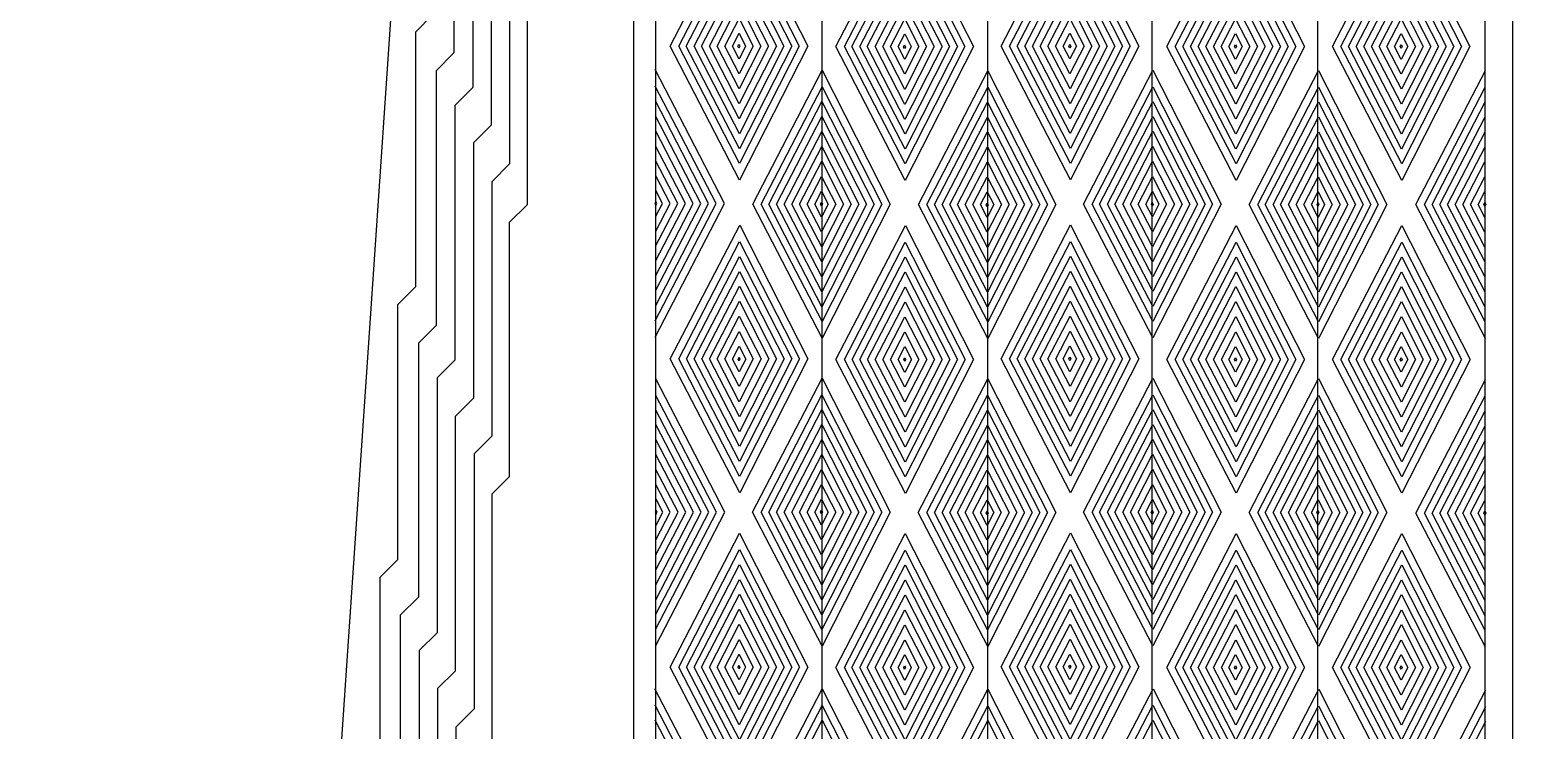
# Model space of a CAD drawing. Extents: x 1.4 to 30.6, y 33.7 to 78.7.
# Drawn here: x 1.37 to 13.11, y 51.36 to 56.9 of the extents above; entities that cross this region are included whole.
import ezdxf

# ---------------------------------------------------------------- set-up
doc = ezdxf.new("R2010")
doc.units = 0
doc.layers.add('Layer_1', color=7, linetype='CONTINUOUS')

msp = doc.modelspace()

# ---------------------------------------------------------------- linework, layer by layer
at = {"layer": 'Layer_1', "color": 7}
for points in [[(6.150381, 77.776697), (13.110188, 77.776697), (13.110188, 39.725902), (7.29343, 33.909143), (4.86829, 33.909143), (3.760688, 35.016747), (3.135771, 35.016747), (1.372314, 35.901154), (1.372314, 36.329863), (3.531009, 37.576188), (3.531009, 46.716138), (5.648365, 77.779939), (6.081495, 77.779939)], [(6.15221, 77.813116), (6.15221, 38.781297), (6.46069, 38.473274), (6.46069, 36.139816)], [(12.891741, 77.665099), (12.891741, 39.821421), (7.176284, 34.105964), (5.002654, 34.105964), (3.893132, 35.21383), (3.893132, 35.350352)], [(11.567766, 77.675947), (11.567766, 39.803742), (7.222398, 35.458374), (7.222398, 34.955292), (6.539506, 34.2724), (5.095628, 34.2724), (4.158051, 35.209977), (4.158051, 35.35063)], [(10.256348, 77.677275), (10.256348, 39.803742), (7.060079, 36.607472), (7.060079, 35.010587), (6.497891, 34.448398), (5.192509, 34.448398), (4.423405, 35.222971), (4.423405, 35.350027)], [(8.95441, 77.675889), (8.95441, 39.814791), (6.91135, 37.771731), (6.91135, 35.088113), (6.445704, 34.622467), (5.283741, 34.622467), (4.687766, 35.218441), (4.687766, 35.349796)], [(7.64299, 77.677216), (7.64299, 39.816447), (6.764734, 38.938192), (6.764734, 35.159212), (6.393491, 34.78797), (5.37924, 34.78797), (4.951025, 35.216185), (4.951025, 35.349849)], [(6.325815, 77.673873), (6.325815, 39.81028), (6.617419, 39.518677), (6.617419, 35.216245), (6.333897, 34.932726), (5.501904, 34.932726), (5.216384, 35.218246), (5.216384, 35.35141)], [(4.991668, 65.50489), (4.991668, 63.485187), (4.849105, 63.342623), (4.849105, 61.331147), (4.707116, 61.189158), (4.707116, 59.173982), (4.564632, 59.031499), (4.564632, 57.020724), (4.425808, 56.881899), (4.425808, 54.864392), (4.284911, 54.723495), (4.284911, 52.704049), (4.144409, 52.563547), (4.144409, 50.548447), (4.000449, 50.404488), (4.000449, 48.38972), (3.861103, 48.250374), (3.861103, 46.233286), (3.720527, 46.092711), (3.720527, 37.435134), (3.433017, 37.147624), (3.433017, 37.041434), (3.537974, 36.936479), (3.751213, 36.936479)], [(5.152492, 65.201089), (5.152492, 63.188293), (5.012335, 63.048136), (5.012335, 61.030967), (4.874168, 60.892801), (4.874168, 58.877089), (4.731367, 58.734287), (4.731367, 56.71758), (4.58965, 56.575862), (4.58965, 54.559986), (4.449424, 54.419761), (4.449424, 52.409253), (4.305558, 52.265387), (4.305558, 50.245304), (4.164232, 50.103977), (4.164232, 48.089558), (4.023465, 47.948792), (4.023465, 45.934879), (3.880208, 45.791623), (3.880208, 37.074173)], [(5.30352, 64.930349), (5.30352, 62.912105), (5.163048, 62.771633), (5.163048, 60.758051), (5.021194, 60.616196), (5.021194, 58.601241), (4.88069, 58.460738), (4.88069, 56.442953), (4.73912, 56.301383), (4.73912, 54.285412), (4.597637, 54.143929), (4.597637, 52.126946), (4.456457, 51.985765), (4.456457, 49.973413), (4.315467, 49.832421), (4.315467, 47.812775), (4.173942, 47.671249), (4.173942, 45.656241), (4.031675, 45.513974), (4.031675, 38.033608), (4.011186, 37.766405), (4.011451, 37.072239)], [(5.448575, 64.626864), (5.448575, 62.611006), (5.307604, 62.470036), (5.307604, 60.453749), (5.166458, 60.312603), (5.166458, 58.30049), (5.026349, 58.160382), (5.026349, 56.146103), (4.885168, 56.004921), (4.885168, 53.984597), (4.740773, 53.840203), (4.740773, 51.824308), (4.601775, 51.685309), (4.601775, 49.67183), (4.460787, 49.530841), (4.460787, 47.516103), (4.317869, 47.373185), (4.317869, 45.354322), (4.1768, 45.213251), (4.1768, 38.019545), (4.145569, 37.748435), (4.145569, 37.073393)], [(5.595329, 64.321427), (5.595329, 62.3066), (5.455833, 62.167104), (5.455833, 60.154763), (5.312883, 60.011814), (5.312883, 57.995191), (5.17097, 57.853277), (5.17097, 55.837838), (5.029984, 55.696853), (5.029984, 53.683211), (4.890503, 53.54373), (4.890503, 51.52504), (4.746132, 51.380668), (4.746132, 49.364805), (4.606198, 49.224869), (4.606198, 47.209723), (4.465577, 47.069102), (4.465577, 45.054628), (4.322713, 44.911767), (4.322713, 37.95876), (4.276828, 37.694055), (4.276828, 37.073861)], [(5.890565, 64.152705), (5.737422, 63.999562), (5.737422, 61.991697), (5.595108, 61.849383), (5.595108, 59.836876), (5.456661, 59.698429), (5.456661, 57.682483), (5.310288, 57.536109), (5.310288, 55.515629), (5.168737, 55.374079), (5.168737, 53.360808), (5.031239, 53.223311), (5.031239, 51.208175), (4.886469, 51.063406), (4.886469, 49.044603), (4.745721, 48.903856), (4.745721, 46.887596), (4.60753, 46.749404), (4.60753, 44.739335), (4.462962, 44.594767), (4.462962, 37.89344), (4.407869, 37.641297), (4.407869, 37.072768)], [(6.324457, 54.465735), (6.873887, 55.525712), (6.324457, 56.585564)], [(12.896767, 54.456961), (12.347337, 55.516939), (12.896767, 56.576791)], [(6.325055, 54.596808), (6.806539, 55.525704), (6.325055, 56.454489)], [(12.896169, 54.588034), (12.414685, 55.51693), (12.896169, 56.445715)], [(6.325587, 54.71367), (6.746494, 55.525697), (6.325587, 56.337628)], [(12.895637, 54.704896), (12.47473, 55.516923), (12.895637, 56.328854)], [(6.326129, 54.832496), (6.685439, 55.525689), (6.326129, 56.2188)], [(12.895095, 54.823722), (12.535785, 55.516916), (12.895095, 56.210026)], [(6.326664, 54.949792), (6.625172, 55.525682), (6.326664, 56.101504)], [(12.89456, 54.941018), (12.596052, 55.516909), (12.89456, 56.09273)], [(6.327206, 55.068773), (6.564037, 55.525674), (6.327206, 55.982523)], [(12.894018, 55.059999), (12.657187, 55.516901), (12.894018, 55.973749)], [(6.327749, 55.186797), (6.5034, 55.525667), (6.327749, 55.864496)], [(12.893475, 55.178023), (12.717824, 55.516893), (12.893475, 55.855723)], [(6.328307, 55.306708), (6.441799, 55.525659), (6.328307, 55.744584)], [(12.892917, 55.297934), (12.779425, 55.516885), (12.892917, 55.735811)], [(6.328861, 55.423517), (6.381801, 55.525651), (6.328861, 55.627772)], [(12.892363, 55.414744), (12.839424, 55.516877), (12.892363, 55.618998)], [(6.326735, 52.022089), (6.876165, 53.082068), (6.326735, 54.141919)], [(12.896616, 52.013313), (12.347186, 53.073294), (12.896616, 54.133145)], [(6.327332, 52.153163), (6.808817, 53.082059), (6.327332, 54.010844)], [(12.896019, 52.144389), (12.414534, 53.073285), (12.896019, 54.00207)], [(6.327865, 52.270026), (6.748772, 53.082053), (6.327865, 53.893983)], [(12.895486, 52.261251), (12.474579, 53.073278), (12.895486, 53.885209)], [(6.328407, 52.388851), (6.687717, 53.082045), (6.328407, 53.775155)], [(12.894944, 52.380077), (12.535634, 53.073271), (12.894944, 53.766381)], [(6.328942, 52.506147), (6.627449, 53.082037), (6.328942, 53.657859)], [(12.894409, 52.497373), (12.595901, 53.073264), (12.894409, 53.649085)], [(6.329484, 52.625128), (6.566315, 53.08203), (6.329484, 53.538878)], [(12.893867, 52.616354), (12.657036, 53.073256), (12.893867, 53.530104)], [(6.330027, 52.743153), (6.505678, 53.082023), (6.330027, 53.420852)], [(12.893324, 52.734378), (12.717674, 53.073248), (12.893324, 53.412078)], [(6.330585, 52.863063), (6.444077, 53.082014), (6.330585, 53.30094)], [(12.892766, 52.854289), (12.779274, 53.07324), (12.892766, 53.292166)], [(6.331139, 52.979873), (6.384078, 53.082006), (6.331139, 53.184127)], [(12.892213, 52.971099), (12.839273, 53.073231), (12.892213, 53.175353)], [(6.32238, 49.564385), (6.87181, 50.624364), (6.32238, 51.684216)], [(12.900971, 49.555612), (12.351541, 50.615591), (12.900971, 51.675443)], [(6.322978, 49.69546), (6.804462, 50.624356), (6.322978, 51.553142)], [(12.900373, 49.686686), (12.418889, 50.615583), (12.900373, 51.544366)], [(6.32351, 49.812321), (6.744418, 50.624348), (6.32351, 51.436278)], [(12.899841, 49.803547), (12.478933, 50.615575), (12.899841, 51.427504)]]:
    msp.add_lwpolyline(points, dxfattribs=at)
for points in [[(6.443322, 56.770593), (6.992752, 57.830444), (7.532653, 56.770593), (6.992752, 55.710614)], [(7.754806, 56.76677), (8.304236, 57.826622), (8.844137, 56.76677), (8.304236, 55.706792)], [(9.062681, 56.771438), (9.612111, 57.831289), (10.152012, 56.771438), (9.612111, 55.711459)], [(10.374166, 56.767615), (10.923595, 57.827467), (11.463496, 56.767615), (10.923595, 55.707637)], [(11.685459, 56.767607), (12.234889, 57.827458), (12.774789, 56.767607), (12.234889, 55.707628)], [(6.51067, 56.770584), (6.992155, 57.699369), (7.465288, 56.770584), (6.992155, 55.841688)], [(7.822154, 56.766762), (8.303639, 57.695546), (8.776772, 56.766762), (8.303639, 55.837866)], [(9.130029, 56.771429), (9.611514, 57.700214), (10.084647, 56.771429), (9.611514, 55.842533)], [(10.441513, 56.767607), (10.922998, 57.696392), (11.396131, 56.767607), (10.922998, 55.838711)], [(11.752807, 56.767599), (12.234291, 57.696383), (12.707425, 56.767599), (12.234291, 55.838703)], [(6.570715, 56.770577), (6.991622, 57.582507), (7.405229, 56.770577), (6.991622, 55.958549)], [(7.882199, 56.766754), (8.303106, 57.578685), (8.716713, 56.766754), (8.303106, 55.954727)], [(9.190074, 56.771422), (9.610981, 57.583352), (10.024588, 56.771422), (9.610981, 55.959394)], [(10.501558, 56.7676), (10.922465, 57.57953), (11.336072, 56.7676), (10.922465, 55.955572)], [(11.812851, 56.767591), (12.233758, 57.579521), (12.647365, 56.767591), (12.233758, 55.955564)], [(6.63177, 56.770569), (6.99108, 57.46368), (7.344159, 56.770569), (6.99108, 56.077376)], [(7.943254, 56.766747), (8.302564, 57.459858), (8.655643, 56.766747), (8.302564, 56.073554)], [(9.251129, 56.771415), (9.61044, 57.464525), (9.963518, 56.771415), (9.61044, 56.078221)], [(10.562613, 56.767592), (10.921923, 57.460702), (11.275002, 56.767592), (10.921923, 56.074399)], [(11.873906, 56.767584), (12.233217, 57.460694), (12.586295, 56.767584), (12.233217, 56.07439)], [(6.692037, 56.770562), (6.990545, 57.346384), (7.283875, 56.770562), (6.990545, 56.194671)], [(8.003521, 56.76674), (8.302029, 57.342562), (8.59536, 56.76674), (8.302029, 56.190849)], [(9.311397, 56.771407), (9.609904, 57.347229), (9.903235, 56.771407), (9.609904, 56.195516)], [(10.622881, 56.767585), (10.921388, 57.343406), (11.214719, 56.767585), (10.921388, 56.191694)], [(11.934174, 56.767576), (12.232682, 57.343398), (12.526012, 56.767576), (12.232682, 56.191686)], [(6.753172, 56.770554), (6.990003, 57.227402), (7.222727, 56.770554), (6.990003, 56.313652)], [(8.064656, 56.766732), (8.301487, 57.22358), (8.53421, 56.766732), (8.301487, 56.30983)], [(9.372531, 56.7714), (9.609362, 57.228247), (9.842086, 56.7714), (9.609362, 56.314497)], [(10.684015, 56.767577), (10.920846, 57.224425), (11.15357, 56.767577), (10.920846, 56.310675)], [(11.995308, 56.767569), (12.232139, 57.224416), (12.464863, 56.767569), (12.232139, 56.310667)], [(6.813809, 56.770547), (6.98946, 57.109376), (7.162063, 56.770547), (6.98946, 56.431677)], [(8.125293, 56.766725), (8.300944, 57.105554), (8.473547, 56.766725), (8.300944, 56.427855)], [(9.433168, 56.771392), (9.608819, 57.110221), (9.781423, 56.771392), (9.608819, 56.432522)], [(10.744653, 56.76757), (10.920303, 57.106399), (11.092906, 56.76757), (10.920303, 56.4287)], [(12.055946, 56.767561), (12.231596, 57.10639), (12.4042, 56.767561), (12.231596, 56.428691)], [(6.87541, 56.770539), (6.988902, 56.989464), (7.100425, 56.770539), (6.988902, 56.551587)], [(8.186894, 56.766716), (8.300386, 56.985642), (8.411909, 56.766716), (8.300386, 56.547764)], [(9.494769, 56.771384), (9.608261, 56.990309), (9.719784, 56.771384), (9.608261, 56.552432)], [(10.806254, 56.767561), (10.919745, 56.986487), (11.031268, 56.767561), (10.919745, 56.548609)], [(12.117547, 56.767553), (12.231038, 56.986479), (12.342561, 56.767553), (12.231038, 56.548601)], [(6.935409, 56.77053), (6.988348, 56.872651), (7.04037, 56.77053), (6.988348, 56.668397)], [(8.246893, 56.766708), (8.299832, 56.868829), (8.351854, 56.766708), (8.299832, 56.664575)], [(9.554768, 56.771375), (9.607707, 56.873496), (9.659729, 56.771375), (9.607707, 56.669243)], [(10.866252, 56.767553), (10.919192, 56.869674), (10.971213, 56.767553), (10.919192, 56.66542)], [(12.177545, 56.767545), (12.230485, 56.869665), (12.282506, 56.767545), (12.230485, 56.665412)], [(6.979996, 56.770038), (6.987634, 56.784773), (6.995141, 56.770038), (6.987634, 56.755301)], [(8.29148, 56.766216), (8.299119, 56.780951), (8.306625, 56.766216), (8.299119, 56.751479)], [(9.599355, 56.770884), (9.606994, 56.785618), (9.6145, 56.770884), (9.606994, 56.756146)], [(10.910839, 56.767061), (10.918478, 56.781796), (10.925984, 56.767061), (10.918478, 56.752324)], [(12.222133, 56.767053), (12.229771, 56.781787), (12.237277, 56.767053), (12.229771, 56.752315)], [(7.096416, 55.519925), (7.645846, 56.579776), (8.185747, 55.519925), (7.645846, 54.459946)], [(9.715776, 55.52077), (10.265206, 56.580621), (10.805107, 55.52077), (10.265206, 54.460792)], [(11.02726, 55.516947), (11.57669, 56.576799), (12.11659, 55.516947), (11.57669, 54.456969)], [(8.407901, 55.516102), (8.95733, 56.575954), (9.497231, 55.516102), (8.95733, 54.456124)], [(7.163764, 55.519916), (7.645249, 56.448701), (8.118383, 55.519916), (7.645249, 54.591021)], [(8.475248, 55.516094), (8.956733, 56.444879), (9.429866, 55.516094), (8.956733, 54.587198)], [(9.783124, 55.520762), (10.264608, 56.449546), (10.737742, 55.520762), (10.264608, 54.591866)], [(11.094608, 55.51694), (11.576092, 56.445724), (12.049226, 55.51694), (11.576092, 54.588044)], [(7.223809, 55.519909), (7.644716, 56.33184), (8.058323, 55.519909), (7.644716, 54.707882)], [(8.535293, 55.516087), (8.9562, 56.328017), (9.369807, 55.516087), (8.9562, 54.70406)], [(9.843169, 55.520754), (10.264076, 56.332685), (10.677682, 55.520754), (10.264076, 54.708727)], [(11.154653, 55.516932), (11.57556, 56.328862), (11.989166, 55.516932), (11.57556, 54.704904)], [(7.284864, 55.519901), (7.644174, 56.213012), (7.997253, 55.519901), (7.644174, 54.826708)], [(8.596348, 55.516079), (8.955658, 56.20919), (9.308736, 55.516079), (8.955658, 54.822886)], [(9.904224, 55.520746), (10.263534, 56.213857), (10.616612, 55.520746), (10.263534, 54.827553)], [(11.215708, 55.516924), (11.575018, 56.210035), (11.928097, 55.516924), (11.575018, 54.823731)], [(7.345132, 55.519894), (7.643639, 56.095716), (7.93697, 55.519894), (7.643639, 54.944004)], [(8.656616, 55.516072), (8.955123, 56.091894), (9.248454, 55.516072), (8.955123, 54.940181)], [(9.964491, 55.520739), (10.262999, 56.096561), (10.55633, 55.520739), (10.262999, 54.944849)], [(11.275975, 55.516917), (11.574483, 56.092738), (11.867813, 55.516917), (11.574483, 54.941026)], [(7.406266, 55.519887), (7.643097, 55.976734), (7.875821, 55.519887), (7.643097, 55.062984)], [(8.71775, 55.516065), (8.954581, 55.972912), (9.187305, 55.516065), (8.954581, 55.059162)], [(10.025626, 55.520732), (10.262457, 55.977579), (10.49518, 55.520732), (10.262457, 55.063829)], [(11.33711, 55.516909), (11.573941, 55.973757), (11.806665, 55.516909), (11.573941, 55.060007)], [(7.466903, 55.519879), (7.642554, 55.858708), (7.815157, 55.519879), (7.642554, 55.181009)], [(8.778388, 55.516057), (8.954038, 55.854885), (9.126641, 55.516057), (8.954038, 55.177187)], [(10.086263, 55.520724), (10.261914, 55.859553), (10.434517, 55.520724), (10.261914, 55.181855)], [(11.397747, 55.516902), (11.573398, 55.855731), (11.746001, 55.516902), (11.573398, 55.178032)], [(7.528504, 55.519871), (7.641996, 55.738797), (7.753519, 55.519871), (7.641996, 55.300919)], [(8.839989, 55.516048), (8.95348, 55.734974), (9.065003, 55.516048), (8.95348, 55.297097)], [(10.147864, 55.520716), (10.261356, 55.739641), (10.372878, 55.520716), (10.261356, 55.301765)], [(11.459348, 55.516893), (11.57284, 55.735819), (11.684363, 55.516893), (11.57284, 55.297942)], [(6.337213, 55.525159), (6.329575, 55.539893), (6.322068, 55.525159), (6.329575, 55.510421)], [(7.588503, 55.519862), (7.641442, 55.621983), (7.693464, 55.519862), (7.641442, 55.41773)], [(7.63309, 55.519371), (7.640729, 55.534105), (7.648235, 55.519371), (7.640729, 55.504634)], [(8.899987, 55.51604), (8.952926, 55.618161), (9.004948, 55.51604), (8.952926, 55.413907)], [(8.944574, 55.515549), (8.952212, 55.530283), (8.959719, 55.515549), (8.952212, 55.500811)], [(10.207862, 55.520708), (10.260802, 55.622829), (10.312823, 55.520708), (10.260802, 55.418574)], [(10.25245, 55.520216), (10.260088, 55.534951), (10.267594, 55.520216), (10.260088, 55.505479)], [(11.519347, 55.516886), (11.572286, 55.619007), (11.624307, 55.516886), (11.572286, 55.414752)], [(11.563934, 55.516393), (11.571572, 55.531128), (11.579079, 55.516393), (11.571572, 55.501656)], [(12.884011, 55.516385), (12.89165, 55.53112), (12.899156, 55.516385), (12.89165, 55.501648)], [(6.443917, 54.294239), (6.993347, 55.354091), (7.533247, 54.294239), (6.993347, 53.234261)], [(7.755401, 54.290417), (8.304831, 55.350268), (8.844732, 54.290417), (8.304831, 53.230439)], [(9.063276, 54.295084), (9.612706, 55.354936), (10.152607, 54.295084), (9.612706, 53.235106)], [(10.374761, 54.291262), (10.92419, 55.351114), (11.464091, 54.291262), (10.92419, 53.231284)], [(11.686054, 54.291254), (12.235484, 55.351105), (12.775384, 54.291254), (12.235484, 53.231275)], [(6.511265, 54.294231), (6.99275, 55.223016), (7.465883, 54.294231), (6.99275, 53.365335)], [(7.822749, 54.290409), (8.304234, 55.219193), (8.777367, 54.290409), (8.304234, 53.361513)], [(9.130625, 54.295076), (9.612109, 55.223861), (10.085243, 54.295076), (9.612109, 53.36618)], [(10.442109, 54.291254), (10.923593, 55.220038), (11.396727, 54.291254), (10.923593, 53.362358)], [(11.753402, 54.291245), (12.234886, 55.22003), (12.70802, 54.291245), (12.234886, 53.362349)], [(6.57131, 54.294223), (6.992217, 55.106154), (7.405823, 54.294223), (6.992217, 53.482196)], [(7.882794, 54.290401), (8.303701, 55.102332), (8.717308, 54.290401), (8.303701, 53.478374)], [(9.190669, 54.295069), (9.611576, 55.106999), (10.025183, 54.295069), (9.611576, 53.483042)], [(10.502154, 54.291247), (10.923061, 55.103177), (11.336667, 54.291247), (10.923061, 53.479219)], [(11.813447, 54.291238), (12.234354, 55.103169), (12.64796, 54.291238), (12.234354, 53.479211)], [(6.632365, 54.294216), (6.991675, 54.987327), (7.344754, 54.294216), (6.991675, 53.601023)], [(7.943849, 54.290394), (8.303159, 54.983504), (8.656237, 54.290394), (8.303159, 53.597201)], [(9.251724, 54.295061), (9.611035, 54.988172), (9.964113, 54.295061), (9.611035, 53.601868)], [(10.563209, 54.291239), (10.922519, 54.984349), (11.275597, 54.291239), (10.922519, 53.598046)], [(11.874502, 54.29123), (12.233812, 54.984341), (12.586891, 54.29123), (12.233812, 53.598037)], [(6.692633, 54.294209), (6.99114, 54.870031), (7.28447, 54.294209), (6.99114, 53.718318)], [(8.004117, 54.290387), (8.302624, 54.866208), (8.595955, 54.290387), (8.302624, 53.714496)], [(9.311992, 54.295054), (9.6105, 54.870876), (9.90383, 54.295054), (9.6105, 53.719164)], [(10.623476, 54.291231), (10.921984, 54.867053), (11.215314, 54.291231), (10.921984, 53.715341)], [(11.934769, 54.291223), (12.233277, 54.867045), (12.526607, 54.291223), (12.233277, 53.715333)], [(6.753767, 54.294201), (6.990598, 54.751049), (7.223322, 54.294201), (6.990598, 53.837299)], [(8.065251, 54.290379), (8.302082, 54.747227), (8.534806, 54.290379), (8.302082, 53.833476)], [(9.373126, 54.295047), (9.609957, 54.751894), (9.842681, 54.295047), (9.609957, 53.838145)], [(10.684611, 54.291224), (10.921442, 54.748071), (11.154165, 54.291224), (10.921442, 53.834322)], [(11.995904, 54.291215), (12.232735, 54.748063), (12.465459, 54.291215), (12.232735, 53.834313)], [(6.814404, 54.294194), (6.990055, 54.633023), (7.162658, 54.294194), (6.990055, 53.955324)], [(8.125888, 54.290371), (8.301539, 54.6292), (8.474142, 54.290371), (8.301539, 53.951501)], [(9.433763, 54.295039), (9.609415, 54.633868), (9.782018, 54.295039), (9.609415, 53.956169)], [(10.745248, 54.291216), (10.920898, 54.630045), (11.093502, 54.291216), (10.920898, 53.952347)], [(12.056541, 54.291208), (12.232192, 54.630037), (12.404795, 54.291208), (12.232192, 53.952338)], [(6.876005, 54.294186), (6.989497, 54.513111), (7.10102, 54.294186), (6.989497, 54.075234)], [(8.187489, 54.290363), (8.300981, 54.509289), (8.412504, 54.290363), (8.300981, 54.071412)], [(9.495365, 54.29503), (9.608857, 54.513956), (9.720379, 54.29503), (9.608857, 54.076079)], [(10.806849, 54.291208), (10.92034, 54.510134), (11.031863, 54.291208), (10.92034, 54.072256)], [(12.118142, 54.2912), (12.231634, 54.510125), (12.343157, 54.2912), (12.231634, 54.072248)], [(6.936004, 54.294177), (6.988943, 54.396297), (7.040965, 54.294177), (6.988943, 54.192044)], [(8.247488, 54.290355), (8.300427, 54.392475), (8.352449, 54.290355), (8.300427, 54.188221)], [(9.555363, 54.295022), (9.608303, 54.397143), (9.660324, 54.295022), (9.608303, 54.192889)], [(10.866847, 54.2912), (10.919787, 54.393321), (10.971808, 54.2912), (10.919787, 54.189067)], [(12.178141, 54.291191), (12.23108, 54.393312), (12.283102, 54.291191), (12.23108, 54.189059)], [(6.980591, 54.293685), (6.98823, 54.30842), (6.995736, 54.293685), (6.98823, 54.278948)], [(8.292075, 54.289863), (8.299713, 54.304598), (8.307219, 54.289863), (8.299713, 54.275126)], [(9.59995, 54.294531), (9.607589, 54.309265), (9.615095, 54.294531), (9.607589, 54.279793)], [(10.911434, 54.290708), (10.919073, 54.305442), (10.926579, 54.290708), (10.919073, 54.27597)], [(12.222728, 54.290699), (12.230366, 54.305434), (12.237873, 54.290699), (12.230366, 54.275962)], [(7.096103, 53.082044), (7.645533, 54.141896), (8.185434, 53.082044), (7.645533, 52.022063)], [(8.407588, 53.078222), (8.957017, 54.138073), (9.496918, 53.078222), (8.957017, 52.018242)], [(9.715463, 53.082889), (10.264893, 54.14274), (10.804793, 53.082889), (10.264893, 52.022909)], [(11.026947, 53.079066), (11.576377, 54.138919), (12.116278, 53.079066), (11.576377, 52.019086)], [(7.163451, 53.082035), (7.644936, 54.010821), (8.11807, 53.082035), (7.644936, 52.15314)], [(8.474936, 53.078214), (8.95642, 54.006998), (9.429553, 53.078214), (8.95642, 52.149318)], [(9.782811, 53.082881), (10.264295, 54.011666), (10.737429, 53.082881), (10.264295, 52.153985)], [(11.094295, 53.079059), (11.575779, 54.007843), (12.048913, 53.079059), (11.575779, 52.150163)], [(7.223496, 53.082028), (7.644403, 53.893959), (8.05801, 53.082028), (7.644403, 52.270001)], [(8.53498, 53.078206), (8.955888, 53.890137), (9.369494, 53.078206), (8.955888, 52.266179)], [(9.842856, 53.082873), (10.263762, 53.894804), (10.677369, 53.082873), (10.263762, 52.270846)], [(11.15434, 53.079051), (11.575247, 53.890982), (11.988854, 53.079051), (11.575247, 52.267024)], [(7.284551, 53.08202), (7.643861, 53.775131), (7.99694, 53.08202), (7.643861, 52.388827)], [(8.596035, 53.078198), (8.955345, 53.771309), (9.308424, 53.078198), (8.955345, 52.385005)], [(9.903911, 53.082865), (10.263221, 53.775976), (10.616299, 53.082865), (10.263221, 52.389672)], [(11.215395, 53.079043), (11.574705, 53.772154), (11.927784, 53.079043), (11.574705, 52.385851)], [(7.344819, 53.082014), (7.643326, 53.657836), (7.936657, 53.082014), (7.643326, 52.506123)], [(8.656303, 53.078191), (8.95481, 53.654013), (9.248141, 53.078191), (8.95481, 52.502301)], [(9.964178, 53.082859), (10.262686, 53.658681), (10.556017, 53.082859), (10.262686, 52.506968)], [(11.275662, 53.079036), (11.57417, 53.654858), (11.8675, 53.079036), (11.57417, 52.503145)], [(7.405953, 53.082006), (7.642784, 53.538853), (7.875508, 53.082006), (7.642784, 52.625104)], [(8.717437, 53.078184), (8.954268, 53.535031), (9.186992, 53.078184), (8.954268, 52.621281)], [(10.025313, 53.082851), (10.262144, 53.539699), (10.494867, 53.082851), (10.262144, 52.625949)], [(11.336797, 53.079028), (11.573628, 53.535876), (11.806352, 53.079028), (11.573628, 52.622126)], [(7.46659, 53.081998), (7.642241, 53.420828), (7.814844, 53.081998), (7.642241, 52.743128)], [(8.778075, 53.078176), (8.953725, 53.417005), (9.126328, 53.078176), (8.953725, 52.739306)], [(10.08595, 53.082843), (10.261601, 53.421672), (10.434204, 53.082843), (10.261601, 52.743974)], [(11.397435, 53.079021), (11.573085, 53.41785), (11.745688, 53.079021), (11.573085, 52.740151)], [(7.528191, 53.08199), (7.641683, 53.300916), (7.753206, 53.08199), (7.641683, 52.863039)], [(8.839676, 53.078168), (8.953167, 53.297094), (9.06469, 53.078168), (8.953167, 52.859216)], [(10.147551, 53.082835), (10.261043, 53.301761), (10.372565, 53.082835), (10.261043, 52.863884)], [(11.459035, 53.079012), (11.572527, 53.297938), (11.68405, 53.079012), (11.572527, 52.860061)], [(7.58819, 53.081981), (7.641129, 53.184102), (7.693151, 53.081981), (7.641129, 52.979849)], [(8.899674, 53.078159), (8.952613, 53.18028), (9.004635, 53.078159), (8.952613, 52.976026)], [(10.20755, 53.082827), (10.260489, 53.184948), (10.312511, 53.082827), (10.260489, 52.980693)], [(11.519033, 53.079005), (11.571973, 53.181126), (11.623994, 53.079005), (11.571973, 52.976871)], [(6.339491, 53.081515), (6.331852, 53.096249), (6.324346, 53.081515), (6.331852, 53.066777)], [(7.632777, 53.08149), (7.640416, 53.096225), (7.647922, 53.08149), (7.640416, 53.066753)], [(8.944261, 53.077668), (8.9519, 53.092402), (8.959406, 53.077668), (8.9519, 53.06293)], [(10.252137, 53.082336), (10.259775, 53.09707), (10.267281, 53.082336), (10.259775, 53.067598)], [(11.563621, 53.078513), (11.571259, 53.093247), (11.578766, 53.078513), (11.571259, 53.063775)], [(12.88386, 53.07274), (12.891499, 53.087475), (12.899005, 53.07274), (12.891499, 53.058003)], [(6.443604, 51.856357), (6.993034, 52.91621), (7.532935, 51.856357), (6.993034, 50.796378)], [(7.755089, 51.852536), (8.304518, 52.912387), (8.844419, 51.852536), (8.304518, 50.792557)], [(9.062963, 51.857204), (9.612393, 52.917055), (10.152294, 51.857204), (9.612393, 50.797225)], [(10.374448, 51.85338), (10.923878, 52.913232), (11.463778, 51.85338), (10.923878, 50.793401)], [(11.685741, 51.853372), (12.235171, 52.913224), (12.775071, 51.853372), (12.235171, 50.793393)], [(6.510952, 51.856349), (6.992437, 52.785135), (7.46557, 51.856349), (6.992437, 50.927452)], [(7.822436, 51.852526), (8.303921, 52.781312), (8.777054, 51.852526), (8.303921, 50.923632)], [(9.130312, 51.857193), (9.611796, 52.78598), (10.08493, 51.857193), (9.611796, 50.928299)], [(10.441796, 51.853372), (10.92328, 52.782158), (11.396414, 51.853372), (10.92328, 50.924476)], [(11.753089, 51.853364), (12.234573, 52.782149), (12.707707, 51.853364), (12.234573, 50.924468)], [(6.570997, 51.856341), (6.991904, 52.668273), (7.405511, 51.856341), (6.991904, 51.044314)], [(7.882481, 51.852518), (8.303389, 52.664451), (8.716995, 51.852518), (8.303389, 51.040493)], [(9.190356, 51.857188), (9.611263, 52.669118), (10.02487, 51.857188), (9.611263, 51.04516)], [(10.501841, 51.853364), (10.922747, 52.665296), (11.336354, 51.853364), (10.922747, 51.041337)], [(11.813134, 51.853357), (12.234041, 52.665287), (12.647648, 51.853357), (12.234041, 51.041329)], [(6.632052, 51.856333), (6.991362, 52.549446), (7.344441, 51.856333), (6.991362, 51.163141)], [(7.943536, 51.852512), (8.302846, 52.545623), (8.655925, 51.852512), (8.302846, 51.159317)], [(9.251411, 51.85718), (9.610722, 52.550291), (9.9638, 51.85718), (9.610722, 51.163985)], [(10.562896, 51.853357), (10.922206, 52.546469), (11.275284, 51.853357), (10.922206, 51.160164)], [(11.874189, 51.853349), (12.233499, 52.54646), (12.586578, 51.853349), (12.233499, 51.160156)], [(6.69232, 51.856328), (6.990827, 52.43215), (7.284158, 51.856328), (6.990827, 51.280436)], [(8.003804, 51.852505), (8.302311, 52.428328), (8.595642, 51.852505), (8.302311, 51.276612)], [(9.311679, 51.857172), (9.610187, 52.432995), (9.903517, 51.857172), (9.610187, 51.28128)], [(10.623163, 51.853349), (10.921671, 52.429173), (11.215002, 51.853349), (10.921671, 51.277459)], [(11.934456, 51.853341), (12.232964, 52.429164), (12.526294, 51.853341), (12.232964, 51.277451)], [(6.753454, 51.85632), (6.990285, 52.313168), (7.223009, 51.85632), (6.990285, 51.399416)], [(8.064938, 51.852497), (8.30177, 52.309346), (8.534493, 51.852497), (8.30177, 51.395596)], [(9.372813, 51.857164), (9.609644, 52.314013), (9.842368, 51.857164), (9.609644, 51.400263)], [(10.684298, 51.853341), (10.921129, 52.310191), (11.153852, 51.853341), (10.921129, 51.39644)], [(11.995591, 51.853333), (12.232422, 52.310182), (12.465146, 51.853333), (12.232422, 51.396432)], [(6.814091, 51.856312), (6.989742, 52.195142), (7.162345, 51.856312), (6.989742, 51.517442)], [(8.125576, 51.852489), (8.301226, 52.19132), (8.473829, 51.852489), (8.301226, 51.513618)], [(9.43345, 51.857156), (9.609102, 52.195987), (9.781705, 51.857156), (9.609102, 51.518288)], [(10.744935, 51.853333), (10.920585, 52.192164), (11.093189, 51.853333), (10.920585, 51.514465)], [(12.056228, 51.853325), (12.231879, 52.192156), (12.404482, 51.853325), (12.231879, 51.514454)], [(6.875692, 51.856304), (6.989184, 52.075228), (7.100707, 51.856304), (6.989184, 51.637351)], [(8.187176, 51.852481), (8.300668, 52.071408), (8.412191, 51.852481), (8.300668, 51.63353)], [(9.495052, 51.857148), (9.608544, 52.076075), (9.720066, 51.857148), (9.608544, 51.638197)], [(10.806536, 51.853327), (10.920027, 52.072252), (11.03155, 51.853327), (10.920027, 51.634374)], [(12.117829, 51.853317), (12.231321, 52.072244), (12.342844, 51.853317), (12.231321, 51.634366)], [(6.935691, 51.856296), (6.98863, 51.958415), (7.040652, 51.856296), (6.98863, 51.754162)], [(8.247175, 51.852473), (8.300114, 51.954594), (8.352136, 51.852473), (8.300114, 51.750338)], [(9.55505, 51.85714), (9.60799, 51.959261), (9.660011, 51.85714), (9.60799, 51.755008)], [(10.866534, 51.853317), (10.919474, 51.955438), (10.971495, 51.853317), (10.919474, 51.751185)], [(12.177828, 51.853309), (12.230768, 51.95543), (12.282789, 51.853309), (12.230768, 51.751177)], [(6.980278, 51.855804), (6.987917, 51.870541), (6.995423, 51.855804), (6.987917, 51.841067)], [(8.291762, 51.851981), (8.299401, 51.866718), (8.306907, 51.851981), (8.299401, 51.837243)], [(9.599638, 51.856648), (9.607276, 51.871385), (9.614782, 51.856648), (9.607276, 51.841911)], [(10.911121, 51.852825), (10.91876, 51.867562), (10.926266, 51.852825), (10.91876, 51.838087)], [(12.222415, 51.852817), (12.230053, 51.867554), (12.23756, 51.852817), (12.230053, 51.838079)], [(7.096885, 50.62365), (7.646314, 51.683502), (8.186215, 50.62365), (7.646314, 49.563674)], [(8.408369, 50.619829), (8.957798, 51.679681), (9.497699, 50.619829), (8.957798, 49.55985)], [(9.716244, 50.624497), (10.265674, 51.684349), (10.805575, 50.624497), (10.265674, 49.564518)], [(11.027728, 50.620673), (11.577158, 51.680525), (12.117058, 50.620673), (11.577158, 49.560697)], [(7.164232, 50.623642), (7.645717, 51.552427), (8.118851, 50.623642), (7.645717, 49.694745)], [(8.475717, 50.619821), (8.957201, 51.548604), (9.430335, 50.619821), (8.957201, 49.690925)], [(9.783592, 50.624489), (10.265077, 51.553271), (10.73821, 50.624489), (10.265077, 49.695592)], [(11.095076, 50.620665), (11.57656, 51.549451), (12.049694, 50.620665), (11.57656, 49.691769)], [(7.224277, 50.623637), (7.645184, 51.435566), (8.058791, 50.623637), (7.645184, 49.811607)], [(8.535762, 50.619813), (8.956668, 51.431743), (9.370275, 50.619813), (8.956668, 49.807786)], [(9.843637, 50.624481), (10.264544, 51.43641), (10.678151, 50.624481), (10.264544, 49.812453)], [(11.155121, 50.620657), (11.576028, 51.432587), (11.989634, 50.620657), (11.576028, 49.80863)]]:
    msp.add_lwpolyline(points, close=True, dxfattribs=at)

doc.saveas('drawing.dxf')
